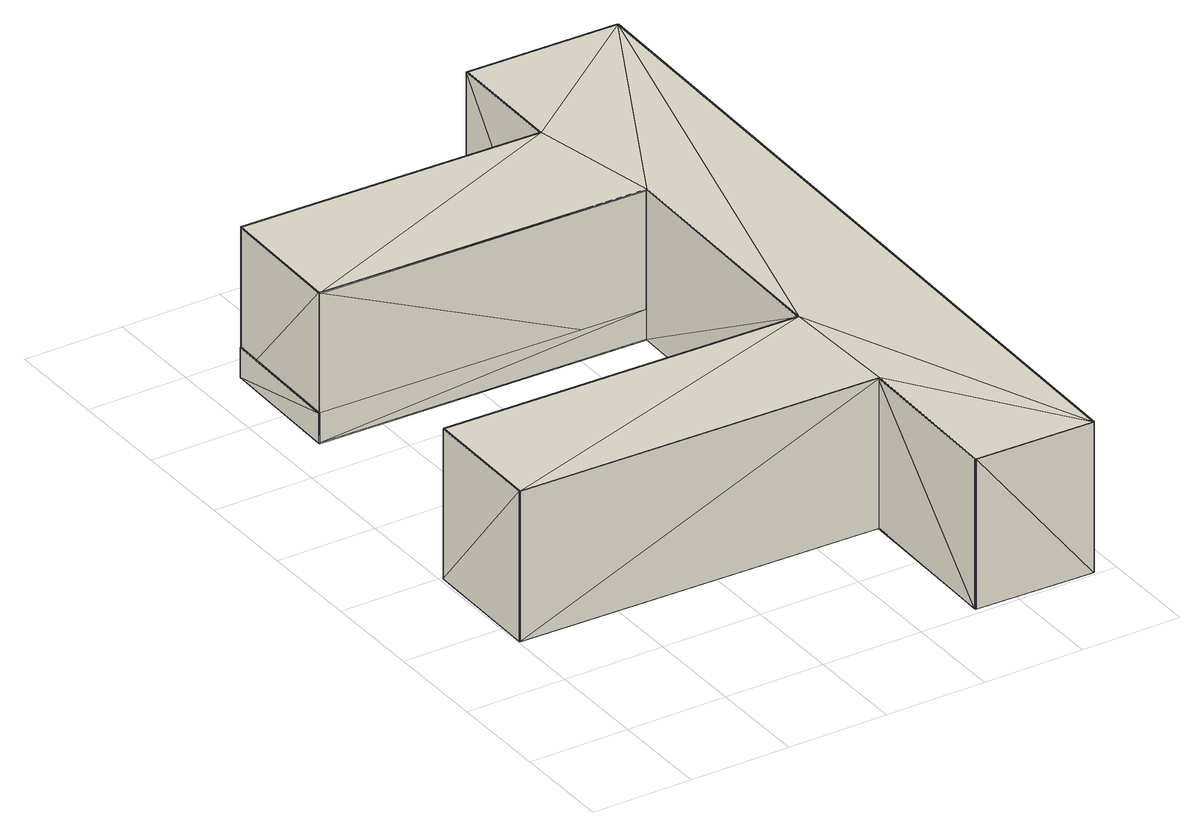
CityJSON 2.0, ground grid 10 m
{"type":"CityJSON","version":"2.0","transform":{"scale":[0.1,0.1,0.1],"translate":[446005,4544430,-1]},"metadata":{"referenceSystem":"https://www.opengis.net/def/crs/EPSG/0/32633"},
"CityObjects":{
"building1":{"type":"Building","attributes":{"elementCount":18,"elementTypes":"IfcSlab;IfcWall"},"geometry":[{"type":"MultiSurface","lod":"2","boundaries":[[[0,1,2]],[[3,0,2]],[[3,2,4]],[[5,3,4]],[[5,4,6]],[[7,5,6]],[[7,6,8]],[[9,7,8]],[[9,8,10]],[[10,8,11]],[[10,11,12]],[[13,10,12]],[[13,12,14]],[[15,13,14]],[[15,14,16]],[[17,15,16]],[[17,16,18]],[[19,17,18]],[[19,18,20]],[[21,19,20]],[[21,20,22]],[[23,21,22]],[[23,22,1]],[[0,23,1]],[[8,6,4]],[[2,1,22]],[[4,2,22]],[[8,4,22]],[[18,16,14]],[[20,18,14]],[[14,12,11]],[[22,20,11]],[[20,14,11]],[[8,22,11]],[[5,7,9]],[[23,0,3]],[[23,3,5]],[[23,5,9]],[[15,17,19]],[[15,19,21]],[[10,13,15]],[[10,21,23]],[[10,15,21]],[[10,23,9]],[[24,25,26]],[[26,25,27]],[[26,27,28]],[[28,27,29]],[[28,29,30]],[[31,28,30]],[[31,30,32]],[[33,31,32]],[[33,32,34]],[[34,32,35]],[[34,35,20]],[[21,34,20]],[[3,2,36]],[[37,3,36]],[[37,36,7]],[[7,36,6]],[[9,8,25]],[[24,9,25]],[[8,6,36]],[[25,8,36]],[[36,2,22]],[[25,36,22]],[[35,32,30]],[[20,35,30]],[[30,29,27]],[[22,20,27]],[[20,30,27]],[[25,22,27]],[[37,7,9]],[[37,9,24]],[[23,3,37]],[[23,37,24]],[[31,33,34]],[[31,34,21]],[[26,28,31]],[[26,21,23]],[[26,31,21]],[[26,23,24]],[[38,39,40]],[[41,38,40]],[[41,40,42]],[[43,41,42]],[[43,42,44]],[[45,43,44]],[[45,44,46]],[[47,45,46]],[[47,46,48]],[[48,46,49]],[[48,49,50]],[[51,48,50]],[[51,50,52]],[[53,51,52]],[[53,52,54]],[[55,53,54]],[[55,54,56]],[[57,55,56]],[[57,56,58]],[[59,57,58]],[[59,58,60]],[[61,59,60]],[[61,60,39]],[[38,61,39]],[[46,44,42]],[[40,39,60]],[[42,40,60]],[[46,42,60]],[[56,54,52]],[[58,56,52]],[[52,50,49]],[[60,58,49]],[[58,52,49]],[[46,60,49]],[[43,45,47]],[[61,38,41]],[[61,41,43]],[[61,43,47]],[[53,55,57]],[[53,57,59]],[[48,51,53]],[[48,59,61]],[[48,53,59]],[[48,61,47]],[[62,19,63]],[[62,63,64]],[[65,62,64]],[[65,64,66]],[[17,65,66]],[[17,66,67]],[[19,17,67]],[[19,67,63]],[[62,65,17]],[[62,17,19]],[[67,66,64]],[[63,67,64]],[[34,19,63]],[[34,63,68]],[[69,34,68]],[[69,68,70]],[[21,69,70]],[[21,70,71]],[[19,21,71]],[[19,71,63]],[[34,69,21]],[[34,21,19]],[[71,70,68]],[[63,71,68]],[[33,17,67]],[[33,67,72]],[[73,33,72]],[[73,72,74]],[[15,73,74]],[[15,74,75]],[[17,15,75]],[[17,75,67]],[[33,73,15]],[[33,15,17]],[[75,74,72]],[[67,75,72]],[[33,17,55]],[[33,55,76]],[[73,33,76]],[[73,76,77]],[[15,73,77]],[[15,77,53]],[[17,15,53]],[[17,53,55]],[[53,77,76]],[[55,53,76]],[[31,15,53]],[[31,53,78]],[[31,78,79]],[[80,31,79]],[[13,80,79]],[[13,79,51]],[[13,51,53]],[[15,13,53]],[[31,80,13]],[[31,13,15]],[[51,79,78]],[[53,51,78]],[[28,13,51]],[[28,51,81]],[[82,28,81]],[[83,28,82]],[[10,83,82]],[[10,82,48]],[[51,10,48]],[[13,10,51]],[[28,83,10]],[[28,10,13]],[[48,82,81]],[[51,48,81]],[[26,10,48]],[[26,48,84]],[[24,26,84]],[[24,84,85]],[[9,24,85]],[[9,85,47]],[[10,9,47]],[[10,47,48]],[[10,24,9]],[[26,24,10]],[[47,85,48]],[[48,85,84]],[[86,9,47]],[[86,47,87]],[[86,87,88]],[[89,86,88]],[[7,89,88]],[[7,88,45]],[[7,45,47]],[[9,7,47]],[[86,89,7]],[[86,7,9]],[[45,88,87]],[[47,45,87]],[[90,7,45]],[[90,45,91]],[[92,90,91]],[[37,90,92]],[[5,37,92]],[[5,92,43]],[[45,5,43]],[[7,5,45]],[[90,37,5]],[[90,5,7]],[[43,92,91]],[[45,43,91]],[[93,5,43]],[[93,43,94]],[[95,93,94]],[[95,94,96]],[[3,95,96]],[[3,96,41]],[[5,3,41]],[[5,41,43]],[[93,95,3]],[[93,3,5]],[[41,96,94]],[[43,41,94]],[[97,3,41]],[[97,41,98]],[[99,97,98]],[[99,98,100]],[[0,99,100]],[[0,100,38]],[[3,0,38]],[[3,38,41]],[[97,99,0]],[[97,0,3]],[[38,100,98]],[[41,38,98]],[[101,0,38]],[[101,38,102]],[[103,101,102]],[[103,102,104]],[[23,103,104]],[[23,104,61]],[[0,23,61]],[[0,61,38]],[[101,103,23]],[[101,23,0]],[[61,104,102]],[[38,61,102]],[[105,23,61]],[[105,61,106]],[[107,105,106]],[[107,106,108]],[[21,107,108]],[[21,108,59]],[[23,21,59]],[[23,59,61]],[[105,107,21]],[[105,21,23]],[[59,108,106]],[[61,59,106]],[[34,19,57]],[[34,57,109]],[[110,34,109]],[[69,34,110]],[[21,69,110]],[[21,110,59]],[[57,21,59]],[[19,21,57]],[[59,110,109]],[[57,59,109]],[[111,17,55]],[[111,55,112]],[[113,111,112]],[[113,112,114]],[[34,113,114]],[[34,114,109]],[[17,34,109]],[[17,109,55]],[[111,113,34]],[[111,34,17]],[[109,114,112]],[[55,109,112]]]}]}
},
"vertices":[
[4,296,10],[4,296,9],[2,173,9],[2,173,10],[364,165,9],[364,165,10],[360,6,9],[360,6,10],[478,3,9],[478,3,10],[495,782,10],[495,782,9],[344,785,9],[344,785,10],[342,666,9],[342,666,10],[40,673,9],[40,673,10],[37,544,9],[37,544,10],[367,537,9],[367,537,10],[361,288,9],[361,288,10],[479,3,10],[479,3,9],[496,782,10],[496,782,9],[344,786,10],[344,786,9],[341,666,9],[341,666,10],[40,674,9],[40,674,10],[37,545,10],[37,545,9],[363,165,9],[363,165,10],[4,296,160],[4,296,159],[2,173,159],[2,173,160],[364,165,159],[364,165,160],[360,6,159],[360,6,160],[478,3,159],[478,3,160],[495,782,160],[495,782,159],[344,785,159],[344,785,160],[342,666,159],[342,666,160],[40,673,159],[40,673,160],[37,544,159],[37,544,160],[367,537,159],[367,537,160],[361,288,159],[361,288,160],[36,544,10],[37,544,40],[36,544,40],[39,673,10],[39,673,40],[40,673,40],[37,545,40],[367,538,10],[367,538,40],[367,537,40],[40,674,40],[342,667,10],[342,667,40],[342,666,40],[40,674,160],[342,667,160],[341,666,160],[343,786,160],[343,786,10],[344,786,160],[495,783,160],[495,783,10],[496,782,160],[479,3,160],[478,2,10],[478,2,160],[360,5,160],[360,5,10],[359,6,10],[359,6,160],[363,165,160],[364,164,10],[364,164,160],[2,172,10],[2,172,160],[1,173,10],[1,173,160],[3,296,10],[3,296,160],[4,297,10],[4,297,160],[361,289,10],[361,289,160],[360,288,10],[360,288,160],[366,537,10],[366,537,160],[37,545,160],[367,538,160],[41,673,10],[41,673,160],[38,545,10],[38,545,160]
]}
